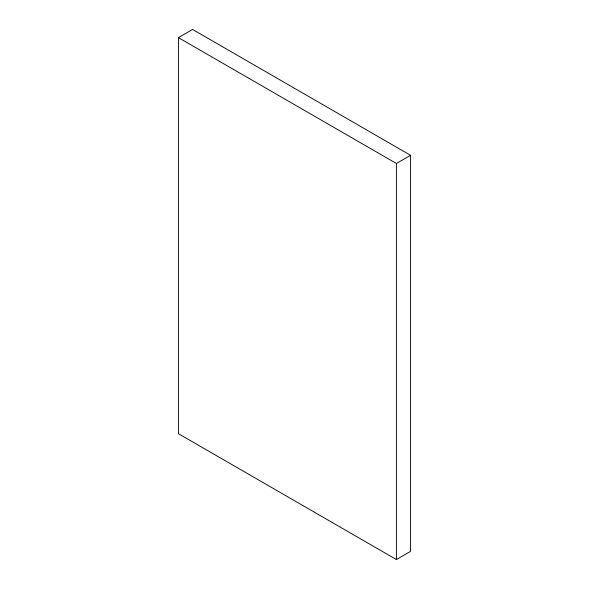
<?xml version="1.0" encoding="UTF-8"?>
<svg xmlns="http://www.w3.org/2000/svg" width="589" height="589" viewBox="0 0 589 589"><rect width="100%" height="100%" fill="white"/><g stroke="black" fill="none" stroke-linecap="round" stroke-linejoin="round"><path stroke-width="0.88" d="M178.423 37.63L192.588 29.45L410.577 155.305L410.577 551.37L396.412 559.55L178.423 433.695L178.423 37.63L396.412 163.484L410.577 155.305M396.412 163.484L396.412 559.55"/></g></svg>
